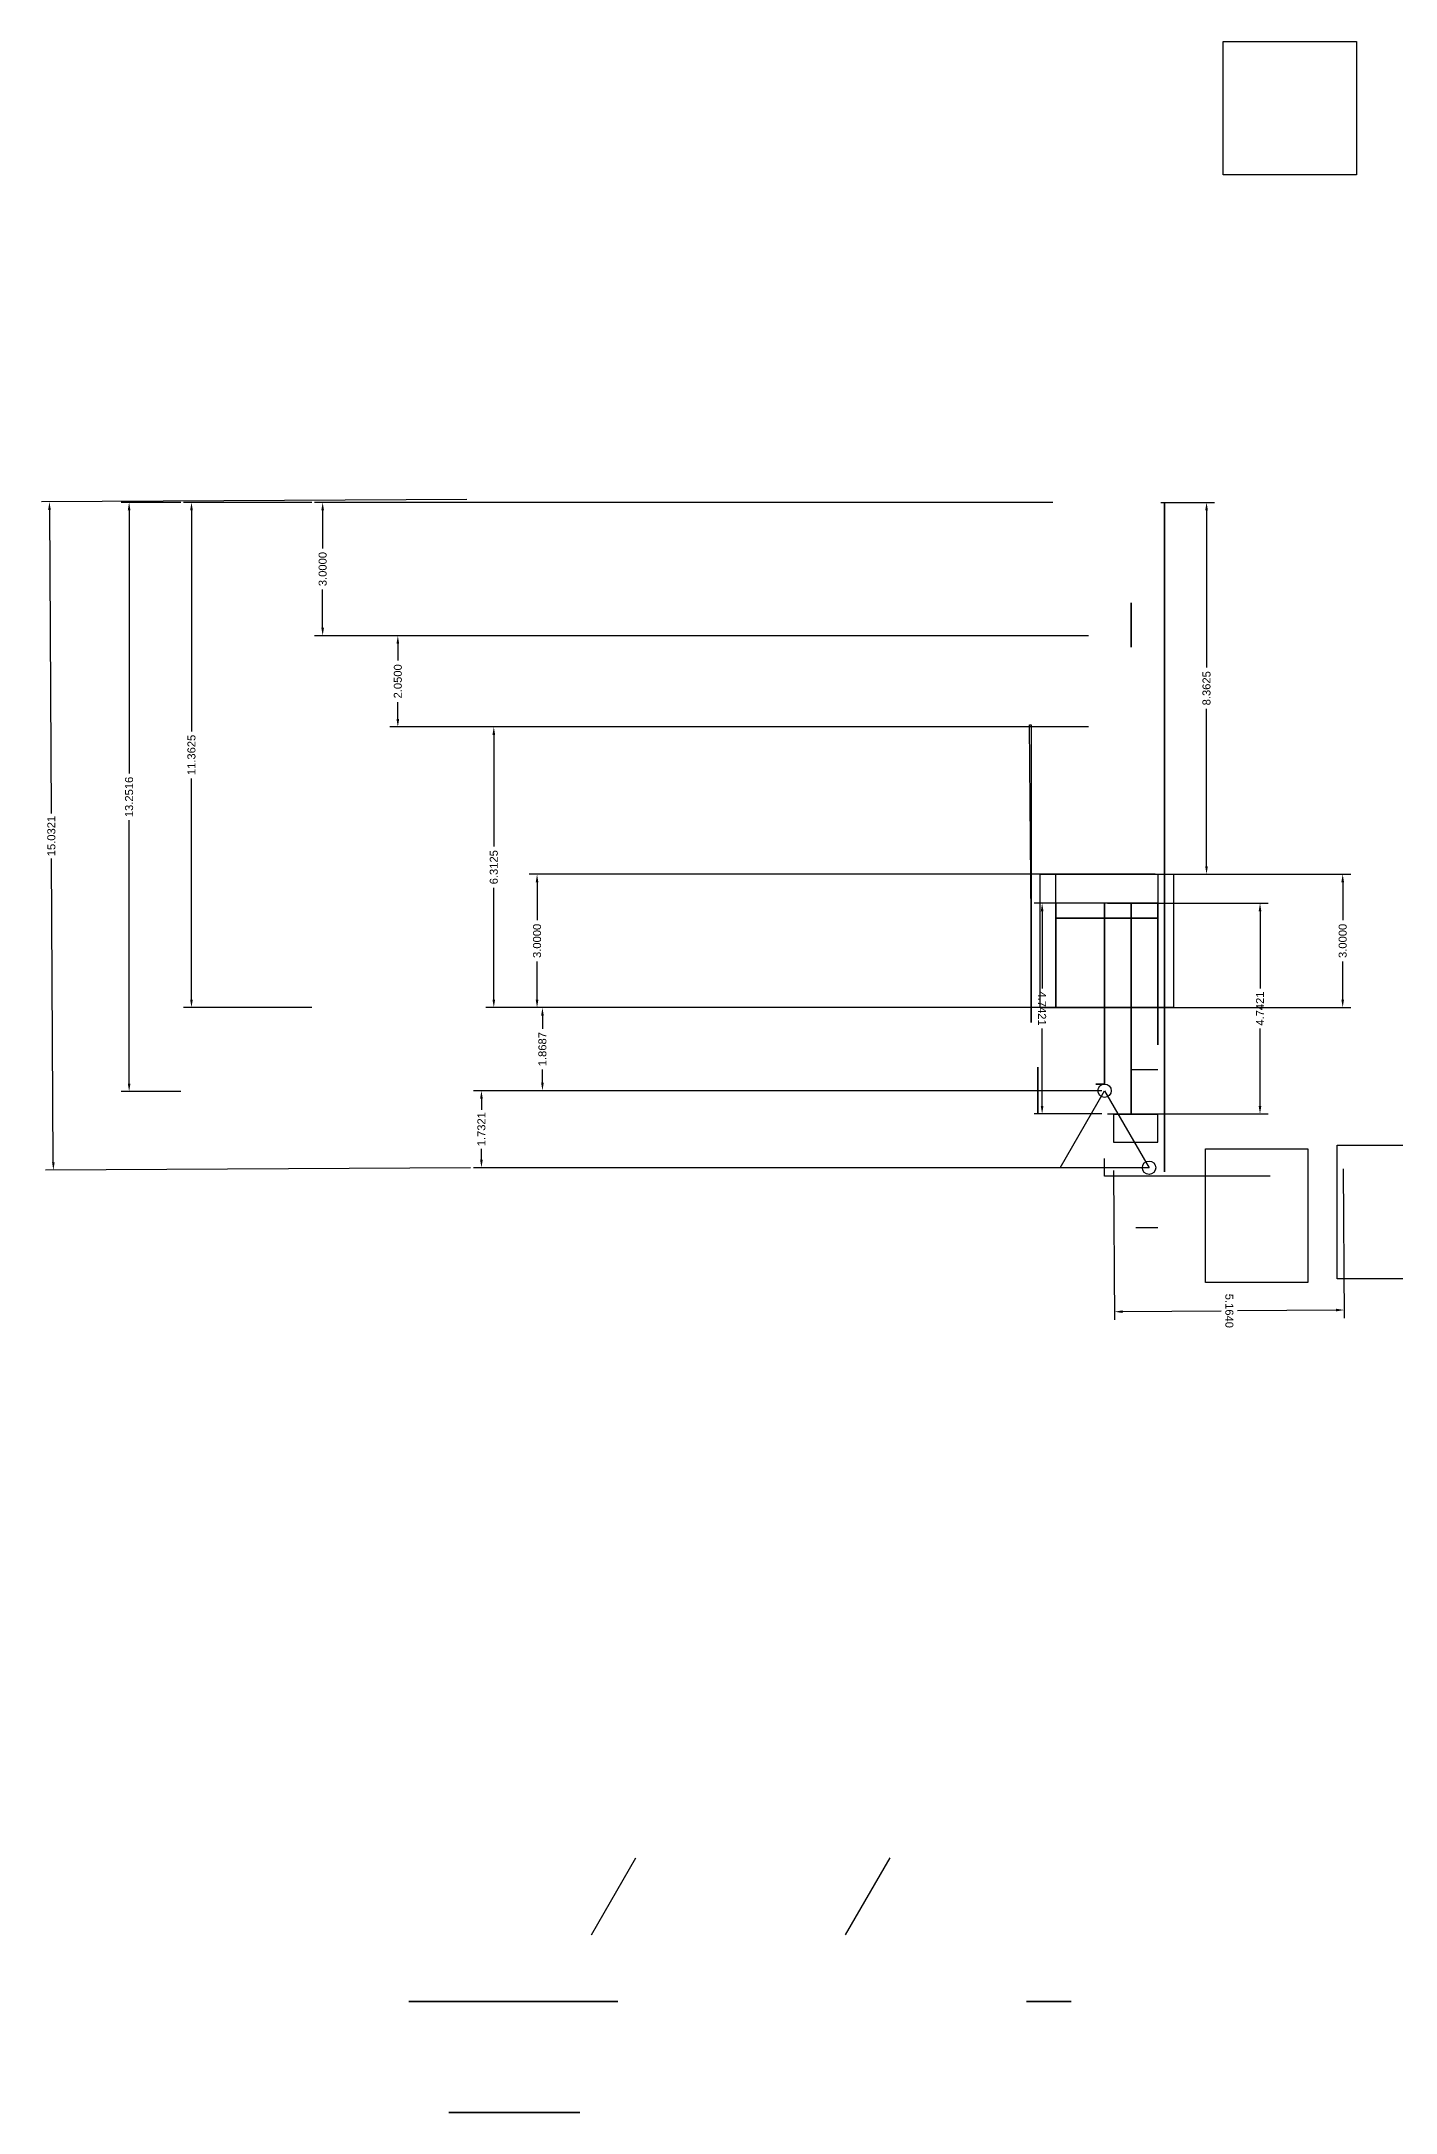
# Model space of a CAD drawing. Header units: millimetres. Extents: x 86184 to 86380, y 34852 to 34988.
# Drawn here: x 86318.49 to 86348.96, y 34934.43 to 34981.02 of the extents above; entities that cross this region are included whole.
import ezdxf

# ---------------------------------------------------------------- set-up
doc = ezdxf.new("R2010")
doc.units = ezdxf.units.MM
doc.header["$MEASUREMENT"] = 0
doc.styles.get("Standard").update_dxf_attribs({"font": 'Arial.ttf'})
doc.dimstyles.get("Standard").update_dxf_attribs({"dimtxt": 0.18, "dimasz": 0.18, "dimexe": 0.18, "dimexo": 0.0625, "dimgap": 0.09, "dimtad": 0, "dimtih": 1, "dimtoh": 1, "dimdec": 4, "dimzin": 0, "dimdsep": 46, "dimtxsty": 'Standard', "dimcen": 0.09, "dimadec": 0, "dimazin": 0, "dimtfac": 1, "dimtdec": 4, "dimtofl": 0, "dimtmove": 0, "dimatfit": 3, "dimfxl": 1, "dimtolj": 1, "dimtzin": 0, "dimarcsym": 0})

# ---------------------------------------------------------------- blocks, each defined once
blk = doc.blocks.new('*D4')
at = {"color": 0, "lineweight": -2, "transparency": 16777216}
for p, q in [((86342.4, 34961.633), (86340.827, 34961.633)), ((86341.007, 34961.453), (86341.007, 34959.712)), ((86341.007, 34957.071), (86341.007, 34958.812)), ((86342.35, 34956.891), (86340.827, 34956.891))]:
    blk.add_line(p, q, dxfattribs=at)
at = {"color": 0, "transparency": 16777216}
for points in [[(86341.037, 34961.453), (86340.977, 34961.453), (86341.007, 34961.633)], [(86341.037, 34957.071), (86340.977, 34957.071), (86341.007, 34956.891)]]:
    blk.add_solid(points, dxfattribs=at)
at = {"layer": 'Defpoints', "color": 0, "transparency": 16777216}
for p in [(86342.462, 34961.633, -10), (86341.007, 34956.891), (86342.412, 34956.891, 4)]:
    blk.add_point(p, dxfattribs=at)
at = {"color": 0, "transparency": 16777216, "insert": (86341.007, 34959.262), "char_height": 0.18, "attachment_point": 5, "rotation": 270}
blk.add_mtext('\\A1;4.7421', dxfattribs=at)
blk = doc.blocks.new('*D5')
at = {"color": 0, "lineweight": -2, "transparency": 16777216}
for p, q in [((86342.613, 34955.621), (86342.638, 34952.263)), ((86347.776, 34955.659), (86347.802, 34952.302)), ((86342.816, 34952.445), (86345.036, 34952.461)), ((86347.62, 34952.481), (86345.4, 34952.464))]:
    blk.add_line(p, q, dxfattribs=at)
at = {"color": 0, "transparency": 16777216}
for points in [[(86342.817, 34952.415), (86342.816, 34952.475), (86342.636, 34952.443)], [(86347.621, 34952.451), (86347.62, 34952.511), (86347.8, 34952.482)]]:
    blk.add_solid(points, dxfattribs=at)
at = {"layer": 'Defpoints', "color": 0, "transparency": 16777216}
for p in [(86347.776, 34955.722), (86342.612, 34955.683), (86347.8, 34952.482)]:
    blk.add_point(p, dxfattribs=at)
at = {"color": 0, "transparency": 16777216, "insert": (86345.218, 34952.463), "char_height": 0.18, "attachment_point": 5, "rotation": 270}
blk.add_mtext('\\A1;5.1640', dxfattribs=at)
blk = doc.blocks.new('*D6')
at = {"color": 0, "lineweight": -2, "transparency": 16777216}
for p, q in [((86343.675, 34970.648), (86344.886, 34970.648)), ((86344.706, 34970.468), (86344.706, 34966.931)), ((86344.706, 34962.465), (86344.706, 34966.002)), ((86343.675, 34962.285), (86344.886, 34962.285))]:
    blk.add_line(p, q, dxfattribs=at)
at = {"color": 0, "transparency": 16777216}
for points in [[(86344.676, 34970.468), (86344.736, 34970.468), (86344.706, 34970.648)], [(86344.676, 34962.465), (86344.736, 34962.465), (86344.706, 34962.285)]]:
    blk.add_solid(points, dxfattribs=at)
at = {"layer": 'Defpoints', "color": 0, "transparency": 16777216}
for p in [(86343.612, 34970.648), (86344.706, 34970.648), (86343.612, 34962.285)]:
    blk.add_point(p, dxfattribs=at)
at = {"color": 0, "transparency": 16777216, "insert": (86344.706, 34966.467), "char_height": 0.18, "attachment_point": 5, "rotation": 90}
blk.add_mtext('\\A1;8.3625', dxfattribs=at)
blk = doc.blocks.new('*D7')
at = {"color": 0, "lineweight": -2, "transparency": 16777216}
for p, q in [((86342.475, 34961.633), (86346.089, 34961.633)), ((86345.909, 34961.453), (86345.909, 34959.712)), ((86345.909, 34957.071), (86345.909, 34958.812)), ((86342.475, 34956.891), (86346.089, 34956.891))]:
    blk.add_line(p, q, dxfattribs=at)
at = {"color": 0, "transparency": 16777216}
for points in [[(86345.879, 34961.453), (86345.939, 34961.453), (86345.909, 34961.633)], [(86345.879, 34957.071), (86345.939, 34957.071), (86345.909, 34956.891)]]:
    blk.add_solid(points, dxfattribs=at)
at = {"layer": 'Defpoints', "color": 0, "transparency": 16777216}
for p in [(86342.412, 34961.633, 10), (86342.412, 34956.891, 10), (86345.909, 34956.891)]:
    blk.add_point(p, dxfattribs=at)
at = {"color": 0, "transparency": 16777216, "insert": (86345.909, 34959.262), "char_height": 0.18, "attachment_point": 5, "rotation": 90}
blk.add_mtext('\\A1;4.7421', dxfattribs=at)
blk = doc.blocks.new('*D8')
at = {"color": 0, "lineweight": -2, "transparency": 16777216}
for p, q in [((86341.025, 34962.285), (86347.949, 34962.285)), ((86347.769, 34962.105), (86347.769, 34961.249)), ((86347.769, 34959.465), (86347.769, 34960.322)), ((86341.025, 34959.285), (86347.949, 34959.285))]:
    blk.add_line(p, q, dxfattribs=at)
at = {"color": 0, "transparency": 16777216}
for points in [[(86347.739, 34962.105), (86347.799, 34962.105), (86347.769, 34962.285)], [(86347.739, 34959.465), (86347.799, 34959.465), (86347.769, 34959.285)]]:
    blk.add_solid(points, dxfattribs=at)
at = {"layer": 'Defpoints', "color": 0, "transparency": 16777216}
for p in [(86340.962, 34962.285), (86347.769, 34962.285), (86340.962, 34959.285)]:
    blk.add_point(p, dxfattribs=at)
at = {"color": 0, "transparency": 16777216, "insert": (86347.769, 34960.785), "char_height": 0.18, "attachment_point": 5, "rotation": 90}
blk.add_mtext('\\A1;3.0000', dxfattribs=at)
blk = doc.blocks.new('*D9')
at = {"color": 0, "lineweight": -2, "transparency": 16777216}
for p, q in [((86342.05, 34967.648), (86326.333, 34967.648)), ((86326.513, 34967.468), (86326.513, 34967.088)), ((86326.513, 34965.778), (86326.513, 34966.158)), ((86342.05, 34965.598), (86326.333, 34965.598))]:
    blk.add_line(p, q, dxfattribs=at)
at = {"color": 0, "transparency": 16777216}
for points in [[(86326.483, 34967.468), (86326.543, 34967.468), (86326.513, 34967.648)], [(86326.483, 34965.778), (86326.543, 34965.778), (86326.513, 34965.598)]]:
    blk.add_solid(points, dxfattribs=at)
at = {"layer": 'Defpoints', "color": 0, "transparency": 16777216}
for p in [(86342.112, 34967.648), (86326.513, 34965.598), (86342.112, 34965.598)]:
    blk.add_point(p, dxfattribs=at)
at = {"color": 0, "transparency": 16777216, "insert": (86326.513, 34966.623), "char_height": 0.18, "attachment_point": 5, "rotation": 90}
blk.add_mtext('\\A1;2.0500', dxfattribs=at)
blk = doc.blocks.new('*D10')
at = {"color": 0, "lineweight": -2, "transparency": 16777216}
for p, q in [((86341.25, 34965.598), (86328.492, 34965.598)), ((86328.672, 34965.418), (86328.672, 34962.907)), ((86328.672, 34959.465), (86328.672, 34961.977)), ((86341.25, 34959.285), (86328.492, 34959.285))]:
    blk.add_line(p, q, dxfattribs=at)
at = {"color": 0, "transparency": 16777216}
for points in [[(86328.642, 34965.418), (86328.702, 34965.418), (86328.672, 34965.598)], [(86328.642, 34959.465), (86328.702, 34959.465), (86328.672, 34959.285)]]:
    blk.add_solid(points, dxfattribs=at)
at = {"layer": 'Defpoints', "color": 0, "transparency": 16777216}
for p in [(86341.312, 34965.598, -4), (86328.672, 34959.285), (86341.312, 34959.285, -4)]:
    blk.add_point(p, dxfattribs=at)
at = {"color": 0, "transparency": 16777216, "insert": (86328.672, 34962.442), "char_height": 0.18, "attachment_point": 5, "rotation": 90}
blk.add_mtext('\\A1;6.3125', dxfattribs=at)
blk = doc.blocks.new('*D11')
at = {"color": 0, "lineweight": -2, "transparency": 16777216}
for p, q in [((86341.25, 34970.648), (86324.642, 34970.648)), ((86324.822, 34970.468), (86324.822, 34969.611)), ((86324.822, 34967.828), (86324.822, 34968.685)), ((86341.25, 34967.648), (86324.642, 34967.648))]:
    blk.add_line(p, q, dxfattribs=at)
at = {"color": 0, "transparency": 16777216}
for points in [[(86324.792, 34970.468), (86324.852, 34970.468), (86324.822, 34970.648)], [(86324.792, 34967.828), (86324.852, 34967.828), (86324.822, 34967.648)]]:
    blk.add_solid(points, dxfattribs=at)
at = {"layer": 'Defpoints', "color": 0, "transparency": 16777216}
for p in [(86341.312, 34970.648, -4), (86324.822, 34967.648), (86341.312, 34967.648, -4)]:
    blk.add_point(p, dxfattribs=at)
at = {"color": 0, "transparency": 16777216, "insert": (86324.822, 34969.148), "char_height": 0.18, "attachment_point": 5, "rotation": 90}
blk.add_mtext('\\A1;3.0000', dxfattribs=at)
blk = doc.blocks.new('*D12')
at = {"color": 0, "lineweight": -2, "transparency": 16777216}
for p, q in [((86342.35, 34959.284), (86329.586, 34959.284)), ((86329.766, 34959.104), (86329.766, 34958.805)), ((86329.766, 34957.595), (86329.766, 34957.894)), ((86342.35, 34957.415), (86329.586, 34957.415))]:
    blk.add_line(p, q, dxfattribs=at)
at = {"color": 0, "transparency": 16777216}
for points in [[(86329.736, 34959.104), (86329.796, 34959.104), (86329.766, 34959.284)], [(86329.736, 34957.595), (86329.796, 34957.595), (86329.766, 34957.415)]]:
    blk.add_solid(points, dxfattribs=at)
at = {"layer": 'Defpoints', "color": 0, "transparency": 16777216}
for p in [(86329.766, 34959.284), (86342.412, 34959.284, 13.66), (86342.412, 34957.415, 13.66)]:
    blk.add_point(p, dxfattribs=at)
at = {"color": 0, "transparency": 16777216, "insert": (86329.766, 34958.349), "char_height": 0.18, "attachment_point": 5, "rotation": 90}
blk.add_mtext('\\A1;1.8687', dxfattribs=at)
blk = doc.blocks.new('*D13')
at = {"color": 0, "lineweight": -2, "transparency": 16777216}
for p, q in [((86343.55, 34962.285), (86329.465, 34962.285)), ((86329.645, 34962.105), (86329.645, 34961.249)), ((86329.645, 34959.465), (86329.645, 34960.322)), ((86343.55, 34959.285), (86329.465, 34959.285))]:
    blk.add_line(p, q, dxfattribs=at)
at = {"color": 0, "transparency": 16777216}
for points in [[(86329.615, 34962.105), (86329.675, 34962.105), (86329.645, 34962.285)], [(86329.615, 34959.465), (86329.675, 34959.465), (86329.645, 34959.285)]]:
    blk.add_solid(points, dxfattribs=at)
at = {"layer": 'Defpoints', "color": 0, "transparency": 16777216}
for p in [(86343.612, 34962.285, -2), (86329.645, 34959.285), (86343.612, 34959.285, -2)]:
    blk.add_point(p, dxfattribs=at)
at = {"color": 0, "transparency": 16777216, "insert": (86329.645, 34960.785), "char_height": 0.18, "attachment_point": 5, "rotation": 90}
blk.add_mtext('\\A1;3.0000', dxfattribs=at)
blk = doc.blocks.new('*D14')
at = {"color": 0, "lineweight": -2, "transparency": 16777216}
for p, q in [((86342.35, 34957.415), (86328.214, 34957.415)), ((86328.394, 34957.235), (86328.394, 34956.987)), ((86328.394, 34955.863), (86328.394, 34956.111)), ((86342.35, 34955.683), (86328.214, 34955.683))]:
    blk.add_line(p, q, dxfattribs=at)
at = {"color": 0, "transparency": 16777216}
for points in [[(86328.364, 34957.235), (86328.424, 34957.235), (86328.394, 34957.415)], [(86328.364, 34955.863), (86328.424, 34955.863), (86328.394, 34955.683)]]:
    blk.add_solid(points, dxfattribs=at)
at = {"layer": 'Defpoints', "color": 0, "transparency": 16777216}
for p in [(86342.412, 34957.415, 13.66), (86328.394, 34955.683), (86342.412, 34955.683, 14)]:
    blk.add_point(p, dxfattribs=at)
at = {"color": 0, "transparency": 16777216, "insert": (86328.394, 34956.549), "char_height": 0.18, "attachment_point": 5, "rotation": 90}
blk.add_mtext('\\A1;1.7321', dxfattribs=at)
blk = doc.blocks.new('*D15')
at = {"color": 0, "lineweight": -2, "transparency": 16777216}
for p, q in [((86324.58, 34970.648), (86321.691, 34970.648)), ((86321.871, 34970.468), (86321.871, 34965.492)), ((86321.871, 34959.465), (86321.871, 34964.441)), ((86324.58, 34959.285), (86321.691, 34959.285))]:
    blk.add_line(p, q, dxfattribs=at)
at = {"color": 0, "transparency": 16777216}
for points in [[(86321.841, 34970.468), (86321.901, 34970.468), (86321.871, 34970.648)], [(86321.841, 34959.465), (86321.901, 34959.465), (86321.871, 34959.285)]]:
    blk.add_solid(points, dxfattribs=at)
at = {"layer": 'Defpoints', "color": 0, "transparency": 16777216}
for p in [(86324.642, 34970.648), (86321.871, 34959.285), (86324.642, 34959.285)]:
    blk.add_point(p, dxfattribs=at)
at = {"color": 0, "transparency": 16777216, "insert": (86321.871, 34964.967), "char_height": 0.18, "attachment_point": 5, "rotation": 90}
blk.add_mtext('\\A1;11.3625', dxfattribs=at)
blk = doc.blocks.new('*D16')
at = {"color": 0, "lineweight": -2, "transparency": 16777216}
for p, q in [((86321.629, 34970.648), (86320.288, 34970.648)), ((86320.468, 34970.468), (86320.468, 34964.547)), ((86320.468, 34957.576), (86320.468, 34963.497)), ((86321.629, 34957.396), (86320.288, 34957.396))]:
    blk.add_line(p, q, dxfattribs=at)
at = {"color": 0, "transparency": 16777216}
for points in [[(86320.438, 34970.468), (86320.498, 34970.468), (86320.468, 34970.648)], [(86320.438, 34957.576), (86320.498, 34957.576), (86320.468, 34957.396)]]:
    blk.add_solid(points, dxfattribs=at)
at = {"layer": 'Defpoints', "color": 0, "transparency": 16777216}
for p in [(86321.691, 34970.648), (86320.468, 34957.396), (86321.691, 34957.396)]:
    blk.add_point(p, dxfattribs=at)
at = {"color": 0, "transparency": 16777216, "insert": (86320.468, 34964.022), "char_height": 0.18, "attachment_point": 5, "rotation": 90}
blk.add_mtext('\\A1;13.2516', dxfattribs=at)
blk = doc.blocks.new('*D17')
at = {"color": 0, "lineweight": -2, "transparency": 16777216}
for p, q in [((86328.062, 34970.714), (86318.495, 34970.658)), ((86318.676, 34970.479), (86318.716, 34963.651)), ((86318.763, 34955.807), (86318.722, 34962.635)), ((86328.151, 34955.683), (86318.584, 34955.626))]:
    blk.add_line(p, q, dxfattribs=at)
at = {"color": 0, "transparency": 16777216}
for points in [[(86318.646, 34970.479), (86318.706, 34970.479), (86318.675, 34970.659)], [(86318.733, 34955.807), (86318.793, 34955.807), (86318.764, 34955.627)]]:
    blk.add_solid(points, dxfattribs=at)
at = {"layer": 'Defpoints', "color": 0, "transparency": 16777216}
for p in [(86318.675, 34970.659), (86328.125, 34970.715), (86328.214, 34955.683)]:
    blk.add_point(p, dxfattribs=at)
at = {"color": 0, "transparency": 16777216, "insert": (86318.719, 34963.143), "char_height": 0.18, "attachment_point": 5, "rotation": 90}
blk.add_mtext('\\A1;15.0321', dxfattribs=at)

msp = doc.modelspace()

# ---------------------------------------------------------------- linework, layer by layer
for p, q in [((86343.61213, 34961.29295, 29.87523), (86343.61213, 34961.29295, 15.87523)), ((86343.56484, 34956.89087, 29.87523), (86343.01213, 34956.89087, 29.87523)), ((86342.41321, 34955.49087, 25.87523), (86342.41213, 34955.89087, 25.87522)), ((86346.13937, 34955.49087, 25.87523), (86342.41321, 34955.49087, 25.87523)), ((86343.61213, 34954.3269, 25.87522), (86343.11213, 34954.3269, 25.87522))]:
    msp.add_line(p, q)
at = {"extrusion": (0, 1, 0)}
msp.add_line((86343.61213, 34961.29295, 29.87523), (86343.61213, 34961.29295, 15.87523), dxfattribs=at)
at = {"extrusion": (0, -6.13964e-09, 1)}
for p, q in [((86341.41213, 34955.683, 29.87523), (86342.41213, 34957.41505, 29.87523)), ((86342.41213, 34957.41505, 29.87523), (86343.41213, 34955.683, 29.87523)), ((86343.41213, 34955.683, 29.87523), (86341.41213, 34955.683, 29.87523)), ((86330.86769, 34938.42991, 27.52026), (86331.86769, 34940.16196, 27.52026)), ((86336.58598, 34938.42991, 27.52026), (86337.58598, 34940.16196, 27.52026))]:
    msp.add_line(p, q, dxfattribs=at)
for points, elevation in [([(86345.07785, 34978.01639), (86345.07785, 34981.01639), (86348.07785, 34981.01639), (86348.07785, 34978.01639)], 15.87523), ([(86340.96213, 34959.28546), (86340.96213, 34962.28546), (86343.96213, 34962.28546), (86343.96213, 34959.28546)], 15.87523), ([(86341.31213, 34962.28546), (86343.61213, 34962.28546), (86343.61213, 34959.28546), (86341.31213, 34959.28546)], 13.87523), ([(86343.61213, 34959.28546), (86343.61213, 34961.63295), (86341.31213, 34961.63295), (86341.31213, 34959.28546)], 13.87523), ([(86342.61213, 34956.883), (86342.61213, 34956.25861), (86343.61213, 34956.25861), (86343.61213, 34956.883)], 29.87523), ([(86347.64372, 34956.18697), (86349.94372, 34956.18697), (86349.94372, 34953.18697), (86347.64372, 34953.18697)], 15.87523), ([(86344.68286, 34956.10419), (86346.98286, 34956.10419), (86346.98286, 34953.10419), (86344.68286, 34953.10419)], 15.87523)]:
    msp.add_lwpolyline(points, close=True, dxfattribs=dict(elevation=elevation))
at = {"extrusion": (1, 0, 0), "elevation": 86343.76213}
msp.add_lwpolyline([(34970.64796, 15.87523), (34961.29295, 15.87523), (34961.29295, 29.87523), (34955.59087, 29.87523), (34955.59087, 25.87522), (34958.94546, 25.87522), (34958.94546, 11.87523), (34970.64796, 11.87523)], dxfattribs=at)
at = {"extrusion": (1, 6.35888e-23, 0)}
for points, elevation in [([(34967.38817, 27.28243), (34967.38817, 31.28244), (34968.38817, 31.28244), (34968.38817, 27.28243)], 86343.01213), ([(34957.56505, 29.87523), (34961.63295, 29.87523), (34961.63295, 25.87522), (34957.56505, 25.87522)], 86342.41213), ([(34956.89087, 25.87522), (34956.89087, 29.87523), (34961.63295, 29.87523), (34961.63295, 25.87522)], 86343.01213), ([(34959.26191, 25.87522), (34959.26191, 29.87523), (34961.63295, 29.87523), (34961.63295, 25.87522)], 86343.01213), ([(34960.99537, 28.61135), (34959.72037, 29.34747), (34958.44537, 28.61135), (34958.44537, 27.13911), (34959.72037, 26.40299), (34960.99537, 27.13911)], 86343.61213), ([(34956.89087, 25.87522), (34956.89087, 29.87523), (34957.89087, 29.87523), (34957.89087, 25.87522)], 86343.01213)]:
    msp.add_lwpolyline(points, close=True, dxfattribs=dict(at, elevation=elevation))
at = {"extrusion": (-1, 1.22465e-16, 0), "elevation": -86340.91213}
msp.add_lwpolyline([(-34956.89087, 29.87522), (-34957.94145, 29.87522), (-34957.94145, 25.87523), (-34956.89087, 25.87523)], close=True, dxfattribs=at)
at = {"extrusion": (-1, 0, 0), "elevation": -86340.91213}
msp.add_lwpolyline([(-34956.89087, 25.87523), (-34956.89087, 29.87522), (-34957.94145, 29.87522), (-34957.94145, 25.87523)], close=True, dxfattribs=at)
at = {"elevation": 29.87523}
msp.add_lwpolyline([(86343.01213, 34956.89087), (86343.01213, 34957.89087), (86343.61213, 34957.89087)], dxfattribs=at)
at = {"extrusion": (0, -1, 0), "elevation": -34957.56505}
msp.add_lwpolyline([(86342.41213, 29.87523), (86342.21213, 29.87523), (86342.21213, 25.87522), (86342.41213, 25.87522)], close=True, dxfattribs=at)
at = {"extrusion": (0, 1, 6.14e-09)}
for points, elevation in [([(-86331.45845, 7.63034), (-86326.76229, 7.63034), (-86326.76229, 11.63034), (-86331.45845, 11.63034)], 34936.92991), ([(-86329.87178, 10.90534), (-86330.60791, 9.63034), (-86329.87178, 8.35534), (-86328.39954, 8.35534), (-86327.66342, 9.63034), (-86328.39954, 10.90534)], 34934.42991)]:
    msp.add_lwpolyline(points, close=True, dxfattribs=dict(at, elevation=elevation))
for points in [[(86340.76213, 34961.29295, 25.87522), (86340.76213, 34961.29295, 15.87523), (86340.72588, 34965.64796, 15.87523), (86340.76213, 34965.64796, 11.87523), (86340.76213, 34958.94546, 11.87523), (86340.76213, 34958.94546, 25.87522)], [(86343.61213, 34961.29295, 29.87523), (86342.41213, 34961.29295, 29.87523), (86342.41213, 34961.29295, 25.87522), (86341.31213, 34961.29295, 25.87522), (86341.31213, 34961.29295, 15.87523), (86341.31213, 34961.29295, 25.87522), (86342.41213, 34961.29295, 25.87522), (86342.41213, 34961.29295, 29.87523)], [(86341.31213, 34961.29295, 15.87523), (86343.61213, 34961.29295, 15.87523)]]:
    msp.add_polyline3d(points, close=True)
for centre in [(86342.41213, 34957.41505, 29.53546), (86343.41213, 34955.683, 29.87523)]:
    msp.add_circle(centre, 0.15)
at = {"extrusion": (1.76758e-16, -1, -4.93038e-32)}
msp.add_circle((86341.15935, 25.52026, -34936.92991), 0.5, dxfattribs=at)

# ---------------------------------------------------------------- dimensions: what is measured, and where the dimension line sits
for p1, p2, distance, picture, middle in [((86328.21356, 34955.683, 15.87523), (86328.12471, 34970.7148, 15.87523), 9.44992, '*D17', (86318.71938, 34963.14304, 15.87523)), ((86342.61213, 34955.683, 25.87523), (86347.77601, 34955.72171, 25.87523), -3.23971, '*D5', (86345.21835, 34952.46273, 25.87523))]:
    dim = msp.add_aligned_dim(p1=p1, p2=p2, distance=distance, dimstyle='Standard')
    dim.commit()
    dim.dimension.update_dxf_attribs({"geometry": picture, "text_midpoint": middle})
for base, p1, p2, angle, picture, middle in [((86320.46801, 34957.39639, 15.87523), (86321.69101, 34970.64796, 15.87523), (86321.69101, 34957.39639, 15.87523), 90, '*D16', (86320.46801, 34964.02218, 15.87523)), ((86321.87101, 34959.28546, 15.87523), (86324.64201, 34970.64796, 15.87523), (86324.64201, 34959.28546, 15.87523), 90, '*D15', (86321.87101, 34964.96671, 15.87523)), ((86324.82201, 34967.64796, 15.87523), (86341.31213, 34970.64796, 11.87523), (86341.31213, 34967.64796, 11.87523), 90, '*D11', (86324.82201, 34969.14796, 15.87523)), ((86344.70616, 34970.64796, 15.87523), (86343.61213, 34962.28546, 15.87523), (86343.61213, 34970.64796, 15.87523), 90, '*D6', (86344.70616, 34966.46671, 15.87523)), ((86326.51269, 34965.59796, 15.87523), (86342.11213, 34967.64796, 15.87523), (86342.11213, 34965.59796, 15.87523), 90, '*D9', (86326.51269, 34966.62296, 15.87523)), ((86328.6723, 34959.28546, 15.87523), (86341.31213, 34965.59796, 11.87523), (86341.31213, 34959.28546, 11.87523), 90, '*D10', (86328.6723, 34962.44171, 15.87523)), ((86329.64464, 34959.28546, 15.87523), (86343.61213, 34962.28546, 13.87523), (86343.61213, 34959.28546, 13.87523), 90, '*D13', (86329.64464, 34960.78546, 15.87523)), ((86347.76937, 34962.28546, 15.87523), (86340.96213, 34959.28546, 15.87523), (86340.96213, 34962.28546, 15.87523), 90, '*D8', (86347.76937, 34960.78546, 15.87523)), ((86341.00727, 34956.89087, 25.87523), (86342.46213, 34961.63295, 15.87523), (86342.41213, 34956.89087, 29.87523), 270, '*D4', (86341.00727, 34959.26191, 25.87523)), ((86345.90884, 34956.89087, 15.87523), (86342.41213, 34961.63295, 25.87522), (86342.41213, 34956.89087, 25.87522), 90, '*D7', (86345.90884, 34959.26191, 15.87523)), ((86329.76637, 34959.28373, 15.87523), (86342.41213, 34957.41505, 29.53546), (86342.41213, 34959.28373, 29.53546), 90, '*D12', (86329.76637, 34958.34939, 15.87523)), ((86328.393563, 34955.683004, 15.87523), (86342.412133, 34957.415055, 29.53546), (86342.412133, 34955.683004, 29.87523), 90, '*D14', (86328.393563, 34956.549029, 15.87523))]:
    dim = msp.add_linear_dim(base=base, p1=p1, p2=p2, angle=angle, dimstyle='Standard')
    dim.commit()
    dim.dimension.update_dxf_attribs({"geometry": picture, "text_midpoint": middle})

doc.saveas('drawing.dxf')
